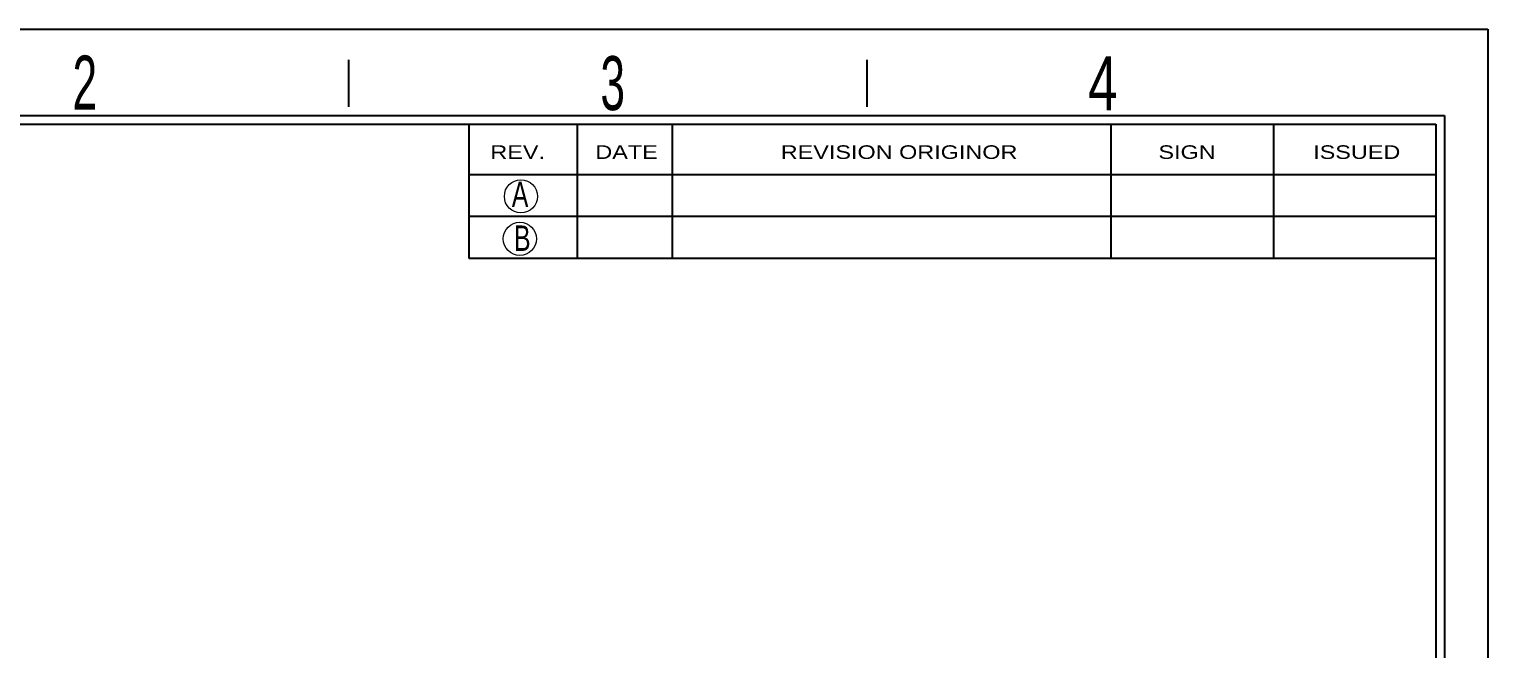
# Model space of a CAD drawing. Header units: millimetres. Extents: x 2 to 295, y 1 to 209.
# Drawn here: x 128.4 to 295.1, y 137.9 to 208.7 of the extents above; entities that cross this region are included whole.
import ezdxf

# ---------------------------------------------------------------- set-up
doc = ezdxf.new("R2010")
doc.units = ezdxf.units.MM
doc.layers.add('SLD-0', color=179, linetype='Continuous')
doc.styles.add('SLDTEXTSTYLE3', font='GOTHIC.TTF', dxfattribs={"width": 0.7304})
doc.styles.add('SLDTEXTSTYLE4', font='GOTHIC.TTF', dxfattribs={"width": 0.61171})
doc.styles.add('SLDTEXTSTYLE8', font='ARIAL.TTF', dxfattribs={"width": 1.2324})

msp = doc.modelspace()

# ---------------------------------------------------------------- linework, layer by layer
at = {"layer": 'SLD-0'}
for p, q in [((1.812, 208.6737), (295.1066, 208.6737)), ((295.1066, 208.6737), (295.1066, 1.2938)), ((12.6748, 197.811), (289.1814, 197.811)), ((252.0174, 197.811), (252.0174, 182.5137)), ((270.5994, 197.811), (270.5994, 182.5137)), ((289.1814, 197.811), (289.1814, 7.2189))]:
    msp.add_line(p, q, dxfattribs=at)
at = {"layer": 'SLD-0', "color": 6, "linetype": 'Continuous'}
for p, q in [((164.9525, 199.786), (164.9525, 205.1695)), ((224.2039, 199.786), (224.2039, 205.1695)), ((11.6873, 198.7985), (290.1689, 198.7985)), ((290.1689, 198.7985), (290.1689, 6.2314))]:
    msp.add_line(p, q, dxfattribs=at)
at = {"layer": 'SLD-0', "color": 179, "linetype": 'Continuous'}
for p, q in [((178.6588, 197.811), (178.6588, 182.5137)), ((191.0502, 197.811), (191.0502, 182.5137)), ((201.8863, 197.811), (201.8863, 182.5137)), ((178.6588, 192.0745), (289.1814, 192.0745)), ((178.6588, 187.2941), (289.1814, 187.2941)), ((178.6588, 182.5137), (289.1814, 182.5137))]:
    msp.add_line(p, q, dxfattribs=at)
at = {"layer": 'SLD-0', "lineweight": 0}
for centre in [(184.6221, 189.5636), (184.4994, 184.7149)]:
    msp.add_circle(centre, 1.8944, dxfattribs=at)

# ---------------------------------------------------------------- texts
at = {"layer": 'SLD-0', "attachment_point": 1}
for s, insert, char_height, style in [('2', (133.3881, 205.6552), 6.172, 'SLDTEXTSTYLE4'), ('3', (193.7066, 205.5931), 6.172, 'SLDTEXTSTYLE4'), ('4', (249.4405, 205.5869), 6.172, 'SLDTEXTSTYLE3'), ('A', (183.5778, 191.2522), 2.9034, 'SLDTEXTSTYLE3'), ('B', (183.8319, 186.2372), 2.9034, 'SLDTEXTSTYLE3')]:
    msp.add_mtext(s, dxfattribs=dict(at, insert=insert, char_height=char_height, style=style))
at = {"layer": 'SLD-0', "color": 179, "attachment_point": 1, "style": 'SLDTEXTSTYLE8'}
for s, insert, char_height in [('REV.', (181.1288, 195.4001), 1.55363), ('DATE', (193.1265, 195.4001), 1.55363), ('REVISION ORIGINOR', (214.3082, 195.4001), 1.553633), ('SIGN', (257.4664, 195.4001), 1.55363), ('ISSUED', (275.1481, 195.4001), 1.55363)]:
    msp.add_mtext(s, dxfattribs=dict(at, insert=insert, char_height=char_height))

doc.saveas('drawing.dxf')
